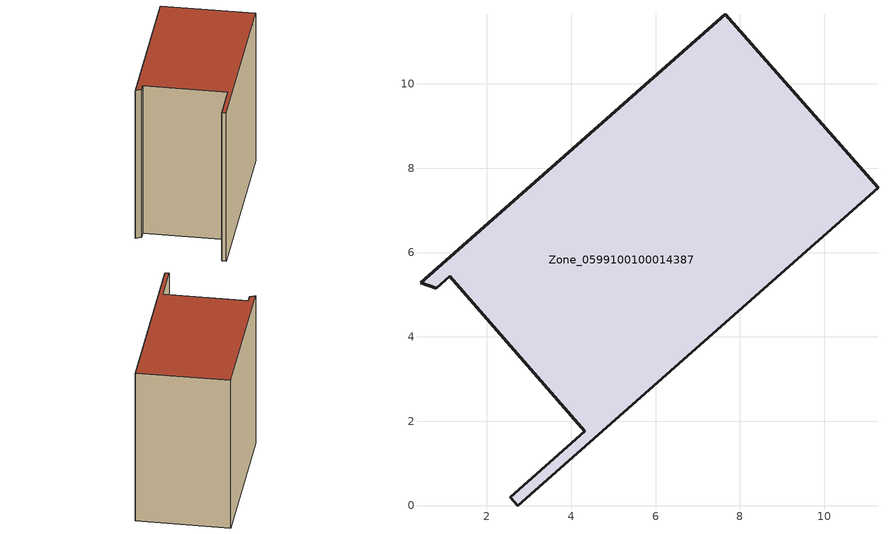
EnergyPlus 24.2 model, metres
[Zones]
Zone_0599100100014387
 floor ground (C_G): 7.65,11.65 11.28,7.53 2.73,0 2.56,0.2 4.33,1.77 1.13,5.44 0.8,5.16 0.43,5.28 z2.93
 wall outside (C_F): 1.13,5.44 4.33,1.77 2.56,0.2 2.73,0 11.28,7.53 7.65,11.65 0.43,5.28 0.8,5.16 1.13,5.44 z2.93:12.66
 roof outside (C_R): 0.43,5.28 0.8,5.16 1.13,5.44 4.33,1.77 2.56,0.2 2.73,0 11.28,7.53 7.65,11.65 z12.66
[BUILDING]
Pand.0599100100014387: North Axis=0; Terrain=City; Loads Convergence Tolerance Value=0.04; Temperature Convergence Tolerance Value=0.4; Solar Distribution=FullExterior; Maximum Number of Warmup Days=25; Minimum Number of Warmup Days=1
[Site:Location]
Rotterdam.The.Hague.AP_ZH_NLD Design_Conditions: Latitude=51.96; Longitude=4.45; Time Zone=1; Elevation=-4.5
[SITE:GROUNDTEMPERATURE:BUILDINGSURFACE]
18, 18, 18, 18, 18, 18, 18, 18, 18, 18, 18, 18
[MATERIAL] Thermal Absorptance=0.9; Solar Absorptance=0.7; Visible Absorptance=0.7
Name | Roughness | Thickness | Conductivity | Density | Specific Heat
G.TI.2015-2018 | MediumSmooth | 0.15 | 0.0428571 | 540 | 1210
F.TI.2015-2018 | Rough | 0.3 | 0.0666667 | 1920 | 840
R.TI.2015-2018 | MediumRough | 0.2 | 0.0333333 | 1500 | 1000
[CONSTRUCTION]
C_G: G.TI.2015-2018
C_F: F.TI.2015-2018
C_R: R.TI.2015-2018
[ZONE]
Zone_0599100100014387: Type=1; Multiplier=1; Ceiling Height=Autocalculate; Volume=Autocalculate; Floor Area=autocalculate; Part of Total Floor Area=Yes
[ZONEINFILTRATION:DESIGNFLOWRATE]
Infil_Zone_0599100100014387: Zone or ZoneList or Space or SpaceList=Zone_0599100100014387; Schedule=AlwaysOn; Design Flow Rate Calculation Method=Flow/Area; Flow Rate per Floor Area=0.0015; Constant Term Coefficient=1; Temperature Term Coefficient=0; Velocity Term Coefficient=0; Velocity Squared Term Coefficient=0
[HVACTEMPLATE:ZONE:IDEALLOADSAIRSYSTEM]
Zone_0599100100014387: Maximum Heating Supply Air Temperature=50; Minimum Cooling Supply Air Temperature=13; Maximum Heating Supply Air Humidity Ratio=0.0156; Minimum Cooling Supply Air Humidity Ratio=0.0077; Heating Limit=NoLimit; Cooling Limit=NoLimit; Dehumidification Control Type=ConstantSensibleHeatRatio; Cooling Sensible Heat Ratio=0.7; Dehumidification Setpoint=60; Humidification Control Type=None; Humidification Setpoint=30; Outdoor Air Method=None; Outdoor Air Flow Rate per Person=0.00944; Outdoor Air Flow Rate per Zone Floor Area=0; Outdoor Air Flow Rate per Zone=0; Demand Controlled Ventilation Type=None; Outdoor Air Economizer Type=NoEconomizer; Heat Recovery Type=None; Sensible Heat Recovery Effectiveness=0.7; Latent Heat Recovery Effectiveness=0.65
[ZONECONTROL:THERMOSTAT]
ThermostatControl_Zone_0599100100014387: Zone or ZoneList=Zone_0599100100014387; Control Type Schedule=DualSetpointControlType; Control 1=Thermostat_Zone_0599100100014387; Temperature Difference Between Cutout And Setpoint=0
[THERMOSTATSETPOINT:DUALSETPOINT]
Thermostat_Zone_0599100100014387: Heating Setpoint Temperature Schedule=HeatingSetpoint_Zone_0599100100014387; Cooling Setpoint Temperature Schedule=CoolingSetpoint_Zone_0599100100014387
[SCHEDULE:COMPACT]
HeatingSetpoint_Zone_0599100100014387: Through: 12/31, For: AllDays, Until: 24:00, 21
CoolingSetpoint_Zone_0599100100014387: Through: 12/31, For: AllDays, Until: 24:00, 24
DualSetpointControlType: Through: 12/31, For: AllDays, Until: 24:00, 4
AlwaysOn: Through: 12/31, For: AllDays, Until: 24:00, 1
